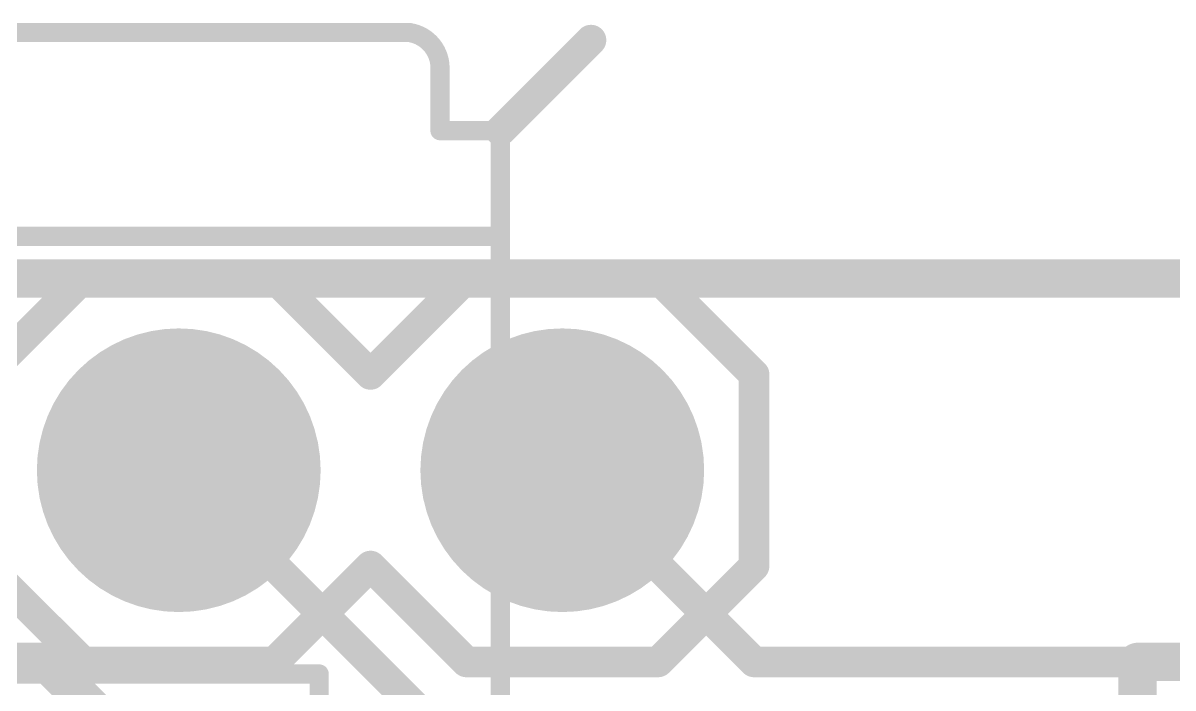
# Model space of a CAD drawing. Extents: x -32 to 75, y -23 to 37.
# Drawn here: x 21.83 to 29.44, y 32.85 to 37.25 of the extents above; entities that cross this region are included whole.
import ezdxf

# ---------------------------------------------------------------- set-up
doc = ezdxf.new("R2010")
doc.units = 0
for name, color, linetype in [('1', 12, 'CONTINUOUS'), ('16', 132, 'CONTINUOUS'), ('17', 110, 'CONTINUOUS'), ('20', 53, 'CONTINUOUS'), ('21', 41, 'CONTINUOUS'), ('22', 40, 'CONTINUOUS'), ('51', 53, 'CONTINUOUS')]:
    doc.layers.add(name, color=color, linetype=linetype)

# ---------------------------------------------------------------- blocks, each defined once
blk = doc.blocks.new('RECT')
blk.add_solid([(-0.5, -0.5), (0.5, -0.5), (-0.5, 0.5), (0.5, 0.5)])
blk = doc.blocks.new('ROUNDP')
at = {"const_width": 0.5}
blk.add_lwpolyline([(0, -0.25, 1), (0, 0.25, 1), (0, -0.25)], format="xyb", dxfattribs=at)

msp = doc.modelspace()

# ---------------------------------------------------------------- linework, layer by layer
at = {"layer": '1', "const_width": 0.254}
msp.add_lwpolyline([(43.18, 35.56), (0, 35.56)], dxfattribs=at)
at = {"layer": '16'}
for points, const_width in [([(43.18, 35.56), (0, 35.56)], 0.254), ([(22.86, 34.29), (24.765, 32.385)], 0.2032), ([(26.67, 33.02), (25.4, 34.29)], 0.2032), ([(21.98, 33.02), (20.32, 33.02)], 0.254), ([(22.86, 32.14), (21.98, 33.02)], 0.254), ([(30.988, 33.02), (26.67, 33.02)], 0.2032)]:
    msp.add_lwpolyline(points, dxfattribs=dict(at, const_width=const_width))
for points, const_width in [([(22.8959, 34.3259, 1), (22.8241, 34.2541)], 0.1016), ([(25.4359, 34.3259, 1), (25.3641, 34.2541)], 0.1016), ([(22.0249, 33.0649, 1), (21.9351, 32.9751)], 0.127), ([(21.98, 32.9565, 1), (21.98, 33.0835)], 0.127), ([(26.67, 33.0708, 1), (26.67, 32.9692)], 0.1016), ([(26.6341, 32.9841, 1), (26.7059, 33.0559)], 0.1016)]:
    msp.add_lwpolyline(points, format="xyb", dxfattribs=dict(at, const_width=const_width))
at = {"layer": '20', "const_width": 0.2032}
msp.add_lwpolyline([(2.54, 35.56), (40.64, 35.56)], dxfattribs=at)
at = {"layer": '21'}
for points, const_width in [([(11.43, 35.56), (31.75, 35.56)], 0.2032), ([(21.59, 34.925), (22.225, 35.56)], 0.2032), ([(22.225, 35.56), (23.495, 35.56)], 0.2032), ([(23.495, 35.56), (24.13, 34.925)], 0.2032), ([(24.765, 35.56), (24.13, 34.925)], 0.2032), ([(24.765, 35.56), (26.035, 35.56)], 0.2032), ([(26.035, 35.56), (26.67, 34.925)], 0.2032), ([(27.432, 35.56), (27.305, 35.56)], 0.2032), ([(26.67, 34.925), (26.67, 33.655)], 0.2032), ([(22.225, 33.02), (21.59, 33.655)], 0.2032), ([(24.13, 33.655), (23.495, 33.02)], 0.2032), ([(24.13, 33.655), (24.765, 33.02)], 0.2032), ([(26.67, 33.655), (26.035, 33.02)], 0.2032), ([(31.75, 33.02), (29.21, 33.02)], 0.254), ([(29.21, 33.02), (29.21, 2.54)], 0.254), ([(23.495, 33.02), (22.225, 33.02)], 0.2032), ([(26.035, 33.02), (24.765, 33.02)], 0.2032)]:
    msp.add_lwpolyline(points, dxfattribs=dict(at, const_width=const_width))
for points, const_width in [([(22.225, 35.6108, 1), (22.225, 35.5092)], 0.1016), ([(22.2609, 35.5241, 1), (22.1891, 35.5959)], 0.1016), ([(23.5309, 35.5959, 1), (23.4591, 35.5241)], 0.1016), ([(23.495, 35.5092, 1), (23.495, 35.6108)], 0.1016), ([(24.765, 35.6108, 1), (24.765, 35.5092)], 0.1016), ([(24.8009, 35.5241, 1), (24.7291, 35.5959)], 0.1016), ([(26.0709, 35.5959, 1), (25.9991, 35.5241)], 0.1016), ([(26.035, 35.5092, 1), (26.035, 35.6108)], 0.1016), ([(27.305, 35.6108, 1), (27.305, 35.5092)], 0.1016), ([(27.432, 35.5092, 1), (27.432, 35.6108)], 0.1016), ([(24.0941, 34.9609, 1), (24.1659, 34.8891)], 0.1016), ([(24.0941, 34.8891, 1), (24.1659, 34.9609)], 0.1016), ([(26.7208, 34.925, 1), (26.6192, 34.925)], 0.1016), ([(26.6341, 34.8891, 1), (26.7059, 34.9609)], 0.1016), ([(24.1659, 33.6909, 1), (24.0941, 33.6191)], 0.1016), ([(24.1659, 33.6191, 1), (24.0941, 33.6909)], 0.1016), ([(26.7059, 33.6191, 1), (26.6341, 33.6909)], 0.1016), ([(26.6192, 33.655, 1), (26.7208, 33.655)], 0.1016), ([(29.21, 33.0835, 1), (29.21, 32.9565)], 0.127), ([(29.2735, 33.02, 1), (29.1465, 33.02)], 0.127), ([(22.225, 33.0708, 1), (22.225, 32.9692)], 0.1016), ([(22.1891, 32.9841, 1), (22.2609, 33.0559)], 0.1016), ([(23.4591, 33.0559, 1), (23.5309, 32.9841)], 0.1016), ([(23.495, 32.9692, 1), (23.495, 33.0708)], 0.1016), ([(24.765, 33.0708, 1), (24.765, 32.9692)], 0.1016), ([(24.7291, 32.9841, 1), (24.8009, 33.0559)], 0.1016), ([(25.9991, 33.0559, 1), (26.0709, 32.9841)], 0.1016), ([(26.035, 32.9692, 1), (26.035, 33.0708)], 0.1016)]:
    msp.add_lwpolyline(points, format="xyb", dxfattribs=dict(at, const_width=const_width))
at = {"layer": '22', "const_width": 0.254}
for points in [[(31.75, 33.02), (29.21, 33.02)], [(29.21, 33.02), (29.21, 31.75)]]:
    msp.add_lwpolyline(points, dxfattribs=at)
at = {"layer": '22', "const_width": 0.127}
for points in [[(29.21, 33.0835, 1), (29.21, 32.9565)], [(29.2735, 33.02, 1), (29.1465, 33.02)]]:
    msp.add_lwpolyline(points, format="xyb", dxfattribs=at)
at = {"layer": '51'}
for points, const_width in [([(24.39, 37.19), (18.84, 37.19)], 0.127), ([(24.99, 36.54), (25.59, 37.14)], 0.2032), ([(24.59, 36.54), (24.59, 36.94)], 0.127), ([(24.99, 36.54), (24.59, 36.54)], 0.127), ([(24.99, 36.54), (24.99, 35.84)], 0.127), ([(24.99, 35.84), (18.19, 35.84)], 0.127), ([(24.99, 35.84), (24.99, 31.54)], 0.127), ([(23.79, 32.94), (19.39, 32.94)], 0.127), ([(23.79, 32.94), (23.79, 31.54)], 0.127)]:
    msp.add_lwpolyline(points, dxfattribs=dict(at, const_width=const_width))
for points, const_width in [([(24.59, 36.94, 0.3866), (24.39, 37.19)], 0.127), ([(24.395, 37.2214, 1), (24.385, 37.1586)], 0.0635), ([(24.39, 37.1583, 1), (24.39, 37.2218)], 0.0635), ([(25.6259, 37.1041, 1), (25.5541, 37.1759)], 0.1016), ([(24.5583, 36.942, 1), (24.6217, 36.938)], 0.0635), ([(24.6217, 36.94, 1), (24.5583, 36.94)], 0.0635), ([(24.59, 36.5718, 1), (24.59, 36.5082)], 0.0635), ([(24.5583, 36.54, 1), (24.6217, 36.54)], 0.0635), ([(24.9541, 36.5759, 1), (25.0259, 36.5041)], 0.1016), ([(25.0218, 36.54, 1), (24.9583, 36.54)], 0.0635), ([(24.99, 36.5082, 1), (24.99, 36.5718)], 0.0635), ([(25.0218, 35.84, 1), (24.9583, 35.84)], 0.0635), ([(24.99, 35.8083, 1), (24.99, 35.8718)], 0.0635), ([(24.9583, 35.84, 1), (25.0218, 35.84)], 0.0635), ([(23.8218, 32.94, 1), (23.7583, 32.94)], 0.0635), ([(23.79, 32.9083, 1), (23.79, 32.9718)], 0.0635)]:
    msp.add_lwpolyline(points, format="xyb", dxfattribs=dict(at, const_width=const_width))

# ---------------------------------------------------------------- block references
at = {"layer": '17', "xscale": 1.8796, "yscale": 1.8796, "rotation": 90}
for p in [(22.86, 34.29), (22.86, 34.29), (25.4, 34.29), (25.4, 34.29)]:
    msp.add_blockref('ROUNDP', p, dxfattribs=at)
at = {"layer": '51', "xscale": 0.508, "yscale": 0.508}
for p in [(22.86, 34.29), (25.4, 34.29)]:
    msp.add_blockref('RECT', p, dxfattribs=at)

doc.saveas('drawing.dxf')
